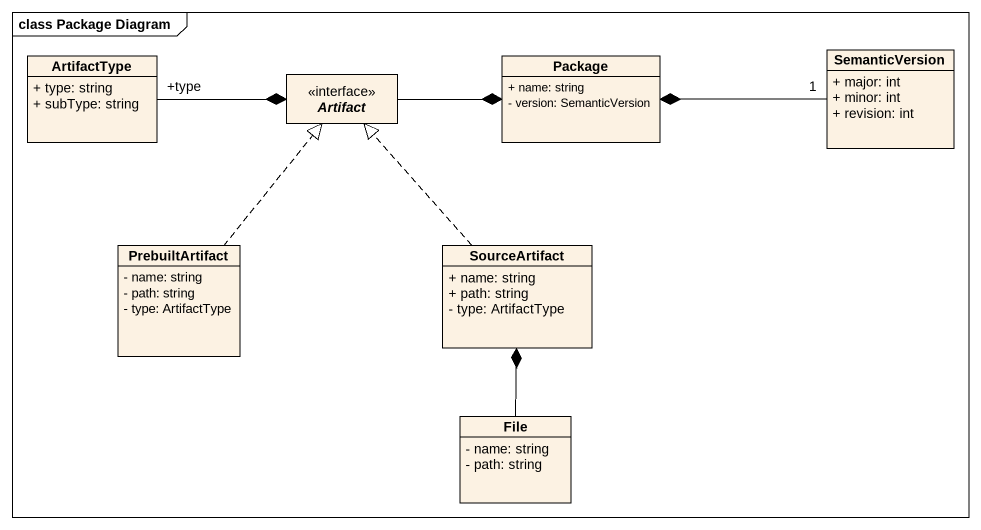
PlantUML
@startuml
mainframe class Package Diagram
hide circle
hide empty members
skinparam classAttributeIconSize 0
class ArtifactType {
  + type: string
  + subType: string
}
interface "Artifact" as Artifact_
class "Package" as Package_ {
  + name: string
  - version: SemanticVersion
}
class SemanticVersion {
  + major: int
  + minor: int
  + revision: int
}
class PrebuiltArtifact {
  - name: string
  - path: string
  - type: ArtifactType
}
class SourceArtifact {
  + name: string
  + path: string
  - type: ArtifactType
}
class "File" as File_ {
  - name: string
  - path: string
}
ArtifactType "+type" -right-* Artifact_
Artifact_ -right-* Package_
SemanticVersion "1" -left-* Package_
PrebuiltArtifact .up.|> Artifact_
SourceArtifact .up.|> Artifact_
File_ -up-* SourceArtifact
@enduml
